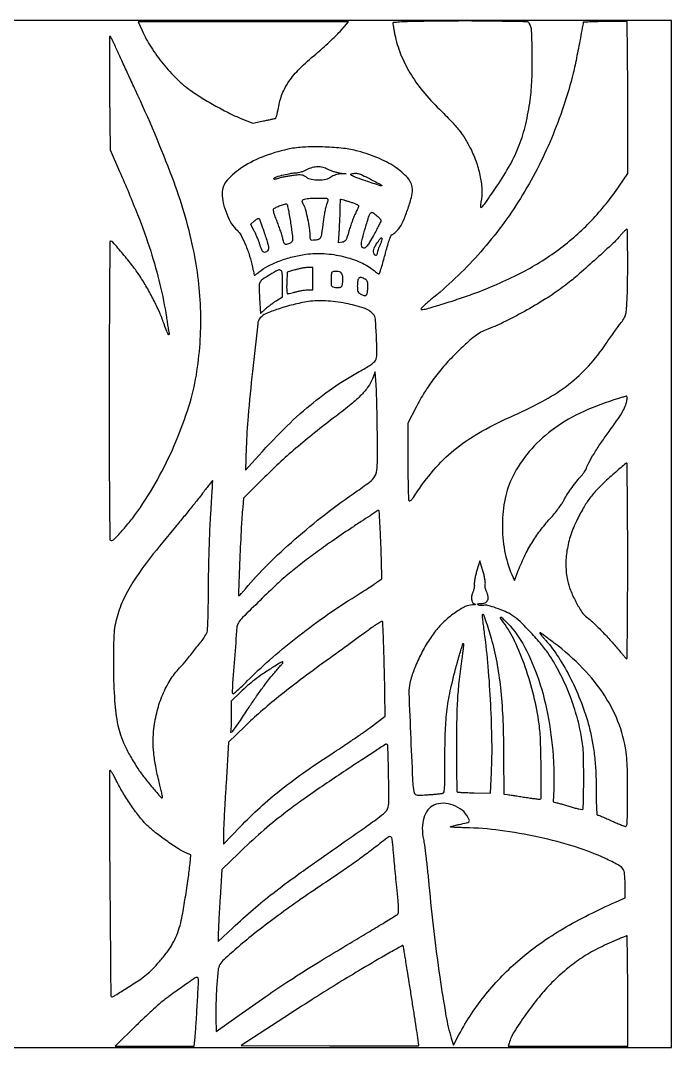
# Model space of a CAD drawing. Header units: millimetres. Extents: x 8 to 202, y 10 to 284.
# Drawn here: x 84.4 to 122.5, y 148 to 208 of the extents above; entities that cross this region are included whole.
import ezdxf

# ---------------------------------------------------------------- set-up
doc = ezdxf.new("R2010")
doc.units = ezdxf.units.MM
doc.layers.add('CUT', color=1, linetype='Continuous')
doc.layers.add('ENGRAVE', color=7, linetype='Continuous')

msp = doc.modelspace()

# ---------------------------------------------------------------- linework, layer by layer
at = {"layer": 'CUT'}
msp.add_lwpolyline([(12.5, 148), (122.5, 148), (122.5, 208), (12.5, 208)], close=True, dxfattribs=at)
at = {"layer": 'ENGRAVE'}
for points in [[(91.559, 207.412, 0.036857), (92.082, 206.444, 0.028161), (92.787, 205.468, 0.028382), (93.589, 204.587, 0.040225), (94.402, 203.909, 0.016668), (95.067, 203.472, 0.010307), (95.874, 203.002, 0.010334), (96.68, 202.576, 0.021095), (97.331, 202.282), (98.037, 202), (98.651, 202.131, 0.000609), (98.892, 202.183, 0.000843), (99.108, 202.23, 0.000522), (99.289, 202.27, 0.010564), (99.344, 202.284, 0.248114), (99.38, 202.317, 0.01288), (99.429, 202.47, 0.017934), (99.478, 202.663, 0.011827), (99.522, 202.889, -0.051838), (99.751, 203.716, -0.058329), (100.14, 204.445, -0.046855), (100.759, 205.18, -0.020094), (101.711, 206.043, 0.007786), (102.099, 206.378, 0.00629), (102.505, 206.749, 0.006362), (102.871, 207.1, 0.016259), (103.124, 207.367), (103.62, 207.923), (97.475, 207.923), (91.33, 207.923)], [(107.724, 207.948, 0.003712), (107.078, 207.931, 0.009184), (106.605, 207.907, 0.004299), (106.242, 207.878, 0.388976), (106.208, 207.842, 0.043027), (106.213, 207.788, 0.002093), (106.244, 207.613, 0.003391), (106.284, 207.405, 0.002438), (106.33, 207.173, 0.043926), (106.67, 206.043, 0.039906), (107.21, 204.95, 0.036887), (107.961, 203.881, 0.02773), (108.932, 202.821, -0.00906), (109.618, 202.126, -0.022691), (110.085, 201.589, -0.0282), (110.439, 201.087, -0.023681), (110.757, 200.519, -0.033173), (111.1, 199.699, -0.034491), (111.327, 198.851, -0.037096), (111.42, 198.059, -0.068161), (111.361, 197.414, 0.061515), (111.331, 197.13, 0.656866), (111.408, 197.098, 0.047613), (111.641, 197.372, 0.002451), (112.301, 198.328, 0.023424), (113.064, 199.566, 0.03449), (113.605, 200.724, 0.034704), (113.978, 201.939, 0.024125), (114.237, 203.353, 0.022873), (114.341, 204.551, 0.012931), (114.363, 206.009, 0.008034), (114.326, 207.399, 0.128391), (114.189, 207.845, 0.25463), (114.047, 207.926, 0.00102), (112.149, 207.96, 0.004891), (110.05, 207.973, 0.003599)], [(118.581, 207.941, 0.002211), (118.102, 207.93, 0.003685), (117.7, 207.917, 0.000547), (117.345, 207.902, 0.401767), (117.334, 207.89, -0.047373), (117.318, 207.72, -0.000462), (117.085, 206.513, -0.001257), (116.865, 205.389, -0.013107), (116.761, 204.931, -0.037289), (115.481, 201.109, -0.039836), (113.67, 197.608, -0.040569), (111.361, 194.495, -0.041796), (108.601, 191.829, 0.006082), (108.245, 191.531, 0.016609), (108.004, 191.309, 0.022036), (107.861, 191.157, 0.640329), (107.878, 191.12, 0.068603), (108.19, 191.163, 0.004997), (109.026, 191.407, 0.007235), (109.98, 191.711, 0.006751), (110.947, 192.049, 0.030622), (113.645, 193.225, 0.041043), (115.913, 194.63, 0.043372), (117.823, 196.316, 0.041243), (119.449, 198.332), (119.943, 199.061), (119.943, 203.488, 0.001218), (119.939, 205.187, 0.002015), (119.926, 206.621, 0.000177), (119.909, 207.903, 0.300113), (119.885, 207.938, 0.096669), (119.839, 207.947, 0.000833), (119.478, 207.948, 0.002881), (119.063, 207.947, 0.001849)], [(89.655, 203.761), (89.683, 200.442), (90.241, 199.176, -0.009577), (91.291, 196.663, -0.016401), (92.057, 194.523, -0.018924), (92.602, 192.581, -0.02121), (92.974, 190.675, 0.00201), (93.025, 190.349, 0.002576), (93.075, 190.05, 0.001986), (93.118, 189.8, 0.021987), (93.141, 189.701, -0.257934), (93.128, 189.649, -0.520221), (93.094, 189.654, -0.024294), (92.963, 189.938, -0.011667), (92.823, 190.315, 0.020437), (92.568, 190.961, 0.013516), (92.226, 191.682, 0.013191), (91.833, 192.409, 0.015444), (91.42, 193.077, 0.018738), (90.998, 193.666, 0.010006), (90.435, 194.362, 0.003613), (89.853, 195.045, 0.217576), (89.709, 195.11, 0.411602), (89.674, 195.075, 0.000118), (89.655, 192.821, 0.001507), (89.64, 190.093, 0.000605), (89.636, 186.363, 0.000364), (89.639, 181.506, 0.002708), (89.655, 179.196, 0.000941), (89.676, 177.682, 0.409519), (89.743, 177.616, 0.206564), (89.93, 177.697, 0.007923), (90.452, 178.268, 0.014642), (90.991, 178.915, 0.017771), (91.456, 179.553, 0.02544), (92.581, 181.413, 0.023242), (93.548, 183.434, 0.024018), (94.288, 185.449, 0.035069), (94.726, 187.287, 0.047158), (94.983, 190.979, 0.046453), (94.547, 194.672, 0.038003), (93.326, 198.816, 0.018174), (91.17, 203.934, -0.00025), (90.777, 204.779, -0.000299), (90.409, 205.576, -0.000256), (90.099, 206.247, -0.001992), (89.956, 206.561, 0.007052), (89.863, 206.76, 0.011138), (89.777, 206.927, 0.00529), (89.7, 207.064, 0.269498), (89.675, 207.079, 0.412255), (89.656, 207.06, 0.000197), (89.65, 206.104, 0.002213), (89.648, 205.033, 0.001326)], [(100.27, 200.516, 0.042742), (98.741, 200.09, 0.054223), (97.432, 199.433, 0.065019), (96.526, 198.664, 0.186455), (96.234, 197.908, 0.058208), (96.301, 197.338, 0.037573), (96.502, 196.704, 0.038033), (96.786, 196.128, 0.079017), (97.105, 195.744, -0.090757), (97.34, 195.447, -0.023258), (97.603, 194.891, -0.023662), (97.84, 194.238, -0.026996), (98.002, 193.595, 0.006867), (98.04, 193.411, 0.011168), (98.079, 193.256, 0.004986), (98.115, 193.128, 0.33308), (98.132, 193.115, 0.152077), (98.155, 193.122, 0.00632), (98.226, 193.173, 0.010453), (98.309, 193.236, 0.007184), (98.401, 193.311, -0.054811), (98.9, 193.645, -0.029563), (99.577, 193.948, -0.027938), (100.345, 194.191, -0.02869), (101.128, 194.345, -0.050091), (102.2, 194.383, -0.042814), (103.318, 194.214, -0.044419), (104.338, 193.871, -0.071726), (105.115, 193.388, 0.007971), (105.207, 193.313, 0.011428), (105.292, 193.249, 0.007432), (105.364, 193.2, 0.149137), (105.389, 193.192, 0.318562), (105.432, 193.222, 0.00799), (105.512, 193.464, 0.008722), (105.627, 193.85, 0.001468), (105.83, 194.592, -0.007625), (105.939, 194.973, -0.017517), (106.036, 195.256, -0.014638), (106.121, 195.459, -0.294932), (106.175, 195.494, 0.165384), (106.229, 195.512, 0.019457), (106.329, 195.595, 0.021614), (106.442, 195.707, 0.016117), (106.558, 195.839, 0.070333), (106.796, 196.23, 0.017089), (107.071, 196.936, 0.017256), (107.297, 197.66, 0.06716), (107.359, 198.124, 0.175503), (107.138, 198.734, 0.06563), (106.459, 199.361, 0.052521), (105.438, 199.93, 0.035248), (104.175, 200.367, 0.037886), (103.329, 200.527, 0.018352), (102.23, 200.61, 0.018353), (101.127, 200.611, 0.037719)], [(102.413, 199.319, 0.030272), (102.557, 199.252, 0.016606), (102.741, 199.186, 0.016501), (102.932, 199.132, 0.02526), (103.101, 199.099), (103.485, 199.045), (103.155, 199.034, 0.035291), (103.002, 199.018, 0.035004), (102.852, 198.981, 0.036124), (102.714, 198.924, 0.044614), (102.595, 198.852, -0.10494), (102.293, 198.714, -0.053355), (101.877, 198.668, -0.053417), (101.462, 198.71, -0.107361), (101.162, 198.844, 0.043543), (101.014, 198.935, 0.087066), (100.882, 198.975, 0.051817), (100.704, 198.976, 0.007765), (100.349, 198.938, 0.00756), (100.11, 198.905, 0.008054), (99.877, 198.865, 0.007725), (99.677, 198.824, 0.036628), (99.566, 198.791, -0.019616), (99.399, 198.735, -0.06823), (99.287, 198.718, -0.355224), (99.255, 198.743, -0.26013), (99.269, 198.787, -0.123372), (99.413, 198.871, -0.010373), (99.833, 198.982, -0.014479), (100.263, 199.073, -0.045108), (100.557, 199.1, 0.051328), (100.687, 199.113, 0.02224), (100.855, 199.156, 0.021728), (101.032, 199.218, 0.026934), (101.19, 199.292, -0.047839), (101.513, 199.425, -0.068917), (101.818, 199.475, -0.071931), (102.115, 199.438, -0.057899)], [(104.878, 198.745, -0.00116), (105.559, 198.387, -0.61744), (105.558, 198.35, -0.193929), (105.481, 198.346, -0.000761), (104.635, 198.63, -0.003855), (104.113, 198.812, -0.023484), (103.848, 198.92, -0.095164), (103.754, 198.988, -0.563356), (103.767, 199.034, -0.049204), (103.996, 199.075, -0.083289), (104.19, 199.058, -0.048794), (104.431, 198.969, -0.007912)], [(102.405, 197.573, -0.160453), (102.416, 197.531, -0.027835), (102.404, 197.449, -0.027785), (102.379, 197.351, -0.021725), (102.341, 197.247, 0.039362), (102.294, 197.102, 0.009053), (102.239, 196.851, 0.0093), (102.186, 196.559, 0.008958), (102.143, 196.261, -0.002408), (102.045, 195.515, -0.059231), (101.993, 195.314, -0.202179), (101.902, 195.221, -0.071326), (101.718, 195.172, -0.020982), (101.504, 195.156, -0.205064), (101.421, 195.188, -0.184118), (101.382, 195.273, -0.016438), (101.375, 195.51, 0.038805), (101.347, 195.872, 0.012679), (101.25, 196.399, 0.011749), (101.13, 196.913, 0.056159), (101.023, 197.194, -0.022129), (100.933, 197.388, -0.162326), (100.927, 197.488, -0.243475), (100.982, 197.55, -0.052598), (101.125, 197.587, -0.026091), (101.474, 197.621, -0.014161), (101.905, 197.629, -0.006416), (102.327, 197.619, -0.250267)], [(103.707, 197.409, -0.012853), (103.901, 197.343, -0.019879), (104.065, 197.276, -0.015015), (104.191, 197.213, -0.276826), (104.214, 197.176, -0.092427), (104.205, 197.128, -0.007599), (104.157, 197.011, -0.009975), (104.095, 196.872, -0.007518), (104.022, 196.722, 0.020532), (103.936, 196.533, 0.008261), (103.833, 196.268, 0.008158), (103.732, 195.979, 0.010229), (103.648, 195.708, -0.006768), (103.533, 195.328, -0.058046), (103.46, 195.166, -0.133851), (103.376, 195.086, -0.095361), (103.251, 195.046), (103.039, 195.021), (103.089, 195.845, 0.002878), (103.108, 196.193, 0.002499), (103.125, 196.558, 0.002515), (103.136, 196.889, 0.007385), (103.139, 197.117, -0.006331), (103.142, 197.289, -0.010526), (103.148, 197.433, -0.00438), (103.157, 197.554, -0.389547), (103.17, 197.565, -0.070228), (103.192, 197.562, -0.000786), (103.34, 197.519, -0.00242), (103.51, 197.469, -0.001573)], [(100.239, 196.152, -0.00521), (100.342, 195.429, -0.068484), (100.34, 195.159, -0.201357), (100.255, 195.018, -0.100882), (100.063, 194.93, -0.06118), (99.946, 194.917, -0.221502), (99.88, 194.949, -0.106438), (99.834, 195.039, -0.00974), (99.773, 195.284, 0.018415), (99.721, 195.482, 0.006965), (99.634, 195.754, 0.006888), (99.531, 196.048, 0.008347), (99.426, 196.32, -0.008801), (99.314, 196.611, -0.026344), (99.252, 196.814, -0.034782), (99.228, 196.954, -0.280195), (99.254, 197.011, -0.043286), (99.445, 197.114, -0.022881), (99.696, 197.209, -0.014931), (99.94, 197.282, -0.259499), (100.017, 197.262, -0.152116), (100.047, 197.21, -0.003091), (100.108, 196.912, -0.006995), (100.174, 196.559, -0.00461)], [(98.671, 195.685, -0.003405), (98.894, 195.002, -0.043132), (98.954, 194.739, -0.144965), (98.932, 194.594, -0.161524), (98.835, 194.492, -0.09247), (98.709, 194.452, -0.247584), (98.623, 194.485, -0.092031), (98.548, 194.61, -0.008245), (98.426, 194.957, 0.012145), (98.358, 195.144, 0.007647), (98.27, 195.36, 0.007676), (98.177, 195.57, 0.013945), (98.094, 195.738), (97.903, 196.098), (98.123, 196.289, -0.022844), (98.211, 196.359, -0.036219), (98.293, 196.409, -0.04105), (98.36, 196.437, -0.293956), (98.392, 196.428, -0.092905), (98.418, 196.386, -0.00272), (98.493, 196.188, -0.005374), (98.579, 195.954, -0.003669)], [(105.282, 196.599, -0.019568), (105.372, 196.517, -0.024885), (105.449, 196.434, -0.024198), (105.504, 196.36, -0.150301), (105.518, 196.315, -0.11348), (105.505, 196.257, -0.003213), (105.39, 196.026, -0.006389), (105.25, 195.755, -0.004332), (105.084, 195.45, -0.006152), (104.853, 195.047, -0.031698), (104.709, 194.834, -0.06379), (104.601, 194.726, -0.232214), (104.509, 194.707, -0.233065), (104.407, 194.795, -0.120931), (104.379, 194.966, -0.045095), (104.433, 195.276, -0.006814), (104.606, 195.883, -0.003492), (104.827, 196.606, -0.113721), (104.919, 196.764, -0.357454), (105.036, 196.779, -0.035115)], [(119.456, 195.381, -0.026942), (118.973, 194.878, -0.004641), (117.998, 193.986, -0.005339), (116.981, 193.091, -0.014434), (116.235, 192.485, -0.022714), (115.286, 191.825, -0.012335), (114.064, 191.096, -0.012337), (112.813, 190.431, -0.023496), (111.771, 189.97, 0.028986), (111.361, 189.783, 0.039157), (111.016, 189.565, 0.025853), (110.618, 189.234, 0.005866), (109.978, 188.629, 0.019033), (109.263, 187.883, 0.02081), (108.629, 187.105, 0.021073), (108.069, 186.287, 0.02062), (107.576, 185.419), (107.094, 184.483), (107.092, 182.297, 0.002534), (107.096, 181.448, 0.003832), (107.109, 180.71, 0.001518), (107.126, 180.077, 0.089507), (107.15, 179.965, 0.354403), (107.206, 179.934, 0.158887), (107.284, 179.977, 0.038902), (107.414, 180.137, 0.005023), (107.662, 180.502, -0.036231), (108.735, 181.891, -0.043479), (109.939, 183.021, -0.03968), (111.411, 184.001, -0.023449), (113.303, 184.941, 0.022314), (115.115, 185.837, 0.039414), (116.509, 186.754, 0.043396), (117.648, 187.811, 0.034912), (118.681, 189.125, -0.003143), (118.895, 189.436, -0.002541), (119.129, 189.767, -0.002568), (119.347, 190.07, -0.006624), (119.509, 190.286, 0.016871), (119.71, 190.566, 0.06646), (119.803, 190.756, 0.054314), (119.852, 190.982, 0.008819), (119.892, 191.43, 0.014563), (119.933, 192.414, 0.003816), (119.941, 193.994, 0.000475), (119.935, 195.747, 0.412881), (119.88, 195.801, 0.190293), (119.843, 195.786, 0.00691), (119.73, 195.677, 0.011793), (119.599, 195.542, 0.007905)], [(105.444, 194.847, 0.009887), (105.384, 194.7, 0.011672), (105.334, 194.558, 0.010596), (105.296, 194.437, 0.069196), (105.288, 194.375, -0.131327), (105.266, 194.294, -0.327004), (105.213, 194.27, -0.190849), (105.146, 194.315, -0.073493), (105.097, 194.417, -0.109535), (105.085, 194.545, -0.063789), (105.125, 194.696, -0.042309), (105.221, 194.886, -0.014625), (105.39, 195.143, -0.043843), (105.516, 195.292, -0.604752), (105.568, 195.276, -0.131098), (105.557, 195.137, -0.015685)], [(99.03, 193.149, 0.015523), (98.588, 192.865, 0.13925), (98.443, 192.689, 0.111305), (98.395, 192.448, 0.008365), (98.425, 191.778), (98.481, 190.88), (98.758, 191.141, -0.01767), (98.89, 191.257, -0.009537), (99.06, 191.391, -0.009488), (99.239, 191.521, -0.014733), (99.399, 191.626), (99.763, 191.849), (99.763, 192.636, 0.011009), (99.75, 193.247, 0.233154), (99.665, 193.401, 0.279478), (99.501, 193.412, 0.015127)], [(100.492, 193.429), (100.032, 193.295), (100.01, 192.668, 0.009664), (100.006, 192.411, 0.020621), (100.014, 192.213, 0.01831), (100.032, 192.068, 0.368422), (100.063, 192.041, 0.050995), (100.113, 192.046, 0.003712), (100.247, 192.075, 0.005158), (100.407, 192.112, 0.003881), (100.581, 192.156, -0.012107), (100.769, 192.2, -0.010527), (100.968, 192.237, -0.010647), (101.149, 192.263, -0.030432), (101.276, 192.271), (101.528, 192.271), (101.528, 192.923), (101.528, 193.575), (101.24, 193.569, 0.029648), (101.098, 193.558, 0.011275), (100.902, 193.525, 0.01112), (100.69, 193.481, 0.013368)], [(102.653, 193.294, 0.156445), (102.633, 193.255, 0.01297), (102.617, 193.14, 0.016336), (102.606, 193, 0.011859), (102.602, 192.842, 0.010406), (102.608, 192.586, 0.119402), (102.635, 192.49, 0.192395), (102.7, 192.438, 0.035505), (102.852, 192.404, 0.032556), (102.954, 192.395, 0.033515), (103.056, 192.4, 0.035558), (103.143, 192.416, 0.106032), (103.197, 192.443, 0.188519), (103.27, 192.57, 0.035863), (103.29, 192.839, 0.036643), (103.272, 193.112, 0.16231), (103.201, 193.253, 0.132989), (103.096, 193.313, 0.045511), (102.922, 193.342, 0.044881), (102.749, 193.34, 0.171817)], [(104.225, 192.942, 0.122962), (104.191, 192.885, 0.026116), (104.163, 192.773, 0.025847), (104.143, 192.635, 0.022055), (104.137, 192.488, 0.018064), (104.145, 192.273, 0.096121), (104.175, 192.16, 0.122664), (104.242, 192.08, 0.037462), (104.377, 191.997, 0.067087), (104.566, 191.93, 0.27753), (104.675, 191.968, 0.153974), (104.735, 192.111, 0.020726), (104.749, 192.442, 0.018198), (104.743, 192.65, 0.090126), (104.714, 192.763, 0.121428), (104.651, 192.841, 0.045313), (104.532, 192.917, 0.024185), (104.421, 192.968, 0.074961), (104.342, 192.987, 0.113009), (104.279, 192.978, 0.104506)], [(101.278, 191.578, 0.021549), (100.384, 191.399, 0.021802), (99.512, 191.146, 0.020208), (98.785, 190.866, 0.118117), (98.459, 190.622, 0.146029), (98.313, 190.279, 0.001344), (98.006, 187.501, 0.00501), (97.75, 184.879, 0.014624), (97.645, 183.064), (97.606, 181.721), (97.975, 182.141, -0.014156), (99.637, 183.926, -0.02181), (101.181, 185.363, -0.024488), (102.692, 186.529, -0.027643), (104.252, 187.491, 0.009638), (104.603, 187.69, 0.01568), (104.891, 187.874, 0.015412), (105.11, 188.033, 0.104912), (105.195, 188.134, 0.126258), (105.284, 188.493, 0.009167), (105.254, 189.52, 0.007907), (105.19, 190.557, 0.163456), (105.069, 190.841, 0.133332), (104.527, 191.195, 0.030575), (103.458, 191.472, 0.032328), (102.277, 191.623, 0.054122)], [(105.021, 187.067, -0.066967), (104.78, 186.613, -0.037893), (104.38, 186.136, -0.027328), (103.778, 185.583, -0.010687), (102.892, 184.885, 0.00641), (101.629, 183.908, 0.00917), (100.536, 183.006, 0.009928), (99.549, 182.126, 0.010172), (98.605, 181.215), (97.485, 180.088), (97.436, 179.562, 0.010885), (97.352, 178.409, 0.00277), (97.268, 176.536, 0.000258), (97.186, 174.44, 0.469709), (97.231, 174.399, 0.168368), (97.255, 174.412, 0.002979), (97.356, 174.52, 0.007116), (97.472, 174.65, 0.004641), (97.603, 174.802, -0.0231), (98.893, 176.205, -0.015543), (100.486, 177.689, -0.014834), (102.268, 179.157, -0.014866), (104.133, 180.516, 0.016681), (104.946, 181.113, 0.139477), (105.211, 181.479, 0.085084), (105.305, 181.994, 0.004134), (105.308, 183.738, 0.002305), (105.298, 184.638, 0.002449), (105.28, 185.519, 0.002331), (105.258, 186.278, 0.011283), (105.233, 186.708), (105.172, 187.476)], [(119.137, 185.833, 0.036277), (117.129, 185.047, 0.050526), (115.482, 184.044, 0.055323), (114.185, 182.815, 0.058788), (113.219, 181.355, 0.066894), (112.775, 180.074, 0.047837), (112.617, 178.565, 0.046962), (112.749, 177.018, 0.057112), (113.169, 175.627), (113.315, 175.288), (113.496, 175.742, -0.016227), (113.909, 176.69, -0.025326), (114.331, 177.474, -0.026463), (114.815, 178.186, -0.020112), (115.417, 178.914, 0.010125), (115.656, 179.191, 0.009893), (115.885, 179.481, 0.009829), (116.077, 179.742, 0.036241), (116.182, 179.918, -0.022773), (116.369, 180.252, -0.013921), (116.619, 180.628, -0.013571), (116.901, 181.006, -0.016269), (117.186, 181.346, 0.016952), (117.299, 181.48, 0.016583), (117.403, 181.622, 0.016723), (117.486, 181.753, 0.058069), (117.527, 181.844, -0.051815), (117.664, 182.166, -0.01097), (117.972, 182.693, -0.011264), (118.361, 183.297, -0.009965), (118.793, 183.908, 0.006372), (119.295, 184.606, 0.019422), (119.611, 185.097, 0.028449), (119.802, 185.47, 0.067398), (119.89, 185.769, 0.01668), (119.902, 185.879, 0.028981), (119.905, 185.97, 0.03057), (119.898, 186.038, 0.392961), (119.88, 186.052, 0.050066), (119.842, 186.045, 0.00089), (119.64, 185.986, 0.002221), (119.405, 185.916, 0.001479)], [(118.88, 181.298, 0.013139), (118.219, 180.664, 0.0306), (117.768, 180.148, 0.032126), (117.396, 179.596, 0.01593), (116.993, 178.854, 0.035272), (116.616, 177.95, 0.041061), (116.393, 177.046, 0.043067), (116.327, 176.158, 0.047252), (116.419, 175.299, 0.045928), (116.594, 174.72, 0.024767), (116.907, 174.043, 0.023154), (117.264, 173.435, 0.097469), (117.557, 173.133, -0.039864), (117.888, 172.862, -0.008564), (118.414, 172.339, -0.009357), (118.969, 171.746, -0.012882), (119.444, 171.191, 0.006463), (119.595, 171.01, 0.009772), (119.732, 170.857, 0.005011), (119.85, 170.731, 0.185542), (119.885, 170.715, 0.431695), (119.909, 170.737, 0.0001), (119.926, 172.391, 0.001575), (119.938, 174.236, 0.000943), (119.942, 176.427, 0.001072), (119.938, 178.636, 0.00184), (119.923, 180.477, 0.000139), (119.904, 182.116, 0.410644), (119.876, 182.143, 0.176189), (119.831, 182.127, 0.001623), (119.556, 181.895, 0.005243), (119.241, 181.622, 0.003335)], [(95.16, 180.469, -0.007727), (94.894, 180.122, -0.002197), (94.469, 179.592, -0.002213), (93.983, 178.997, -0.002342), (93.502, 178.417, 0.007611), (92.029, 176.605, 0.022767), (91.099, 175.308, 0.032458), (90.494, 174.231, 0.041376), (90.089, 173.166, 0.059393), (89.911, 172.086, 0.012951), (89.877, 170.197, 0.014151), (89.948, 168.249, 0.034017), (90.138, 166.818, 0.034807), (90.293, 166.261, 0.023572), (90.541, 165.651, 0.021113), (90.879, 164.995, 0.015668), (91.306, 164.3, 0.020132), (91.667, 163.795, 0.010491), (92.155, 163.195, 0.003129), (92.665, 162.6, 0.43468), (92.75, 162.597, 0.254213), (92.756, 162.619, 0.001063), (92.701, 162.873, 0.004768), (92.635, 163.162, 0.002943), (92.553, 163.501, -0.014272), (92.351, 164.415, -0.022678), (92.237, 165.208, -0.02563), (92.203, 165.93, -0.02849), (92.246, 166.625, -0.032455), (92.44, 167.667, -0.037858), (92.76, 168.62, -0.040178), (93.199, 169.463, -0.047694), (93.746, 170.173, 0.015149), (94.142, 170.624, 0.006438), (94.645, 171.249, 0.005382), (95.117, 171.864, 0.034747), (95.329, 172.193, 0.111062), (95.375, 172.352, 0.00548), (95.403, 172.901, 0.006581), (95.424, 173.679, 0.002021), (95.435, 174.854, -0.003766), (95.45, 175.946, -0.0027), (95.482, 177.166, -0.002726), (95.524, 178.327, -0.005862), (95.573, 179.222, 0.00106), (95.619, 179.941, 0.001741), (95.654, 180.551, 0.000163), (95.684, 181.096, 0.212969), (95.676, 181.115, 0.445914), (95.662, 181.114, 0.00114), (95.517, 180.934, 0.005299), (95.352, 180.723, 0.003156)], [(103.753, 178.326, 0.004088), (102.638, 177.565, 0.006228), (101.684, 176.884, 0.006975), (100.837, 176.245, 0.008082), (100.049, 175.614, 0.016712), (99.452, 175.084, 0.003562), (98.451, 174.121, 0.001942), (97.427, 173.114, 0.051528), (97.184, 172.817, 0.126536), (97.099, 172.569, 0.001296), (96.954, 170.714, 0.000846), (96.815, 168.819, 0.217622), (96.872, 168.666, 0.395652), (96.907, 168.665, 0.003021), (97.136, 168.869, 0.008713), (97.401, 169.117, 0.005233), (97.707, 169.419, -0.017962), (99.002, 170.634, -0.012643), (100.54, 171.91, -0.012356), (102.191, 173.145, -0.014139), (103.829, 174.24, 0.00148), (104.295, 174.535, 0.001735), (104.734, 174.817, 0.001527), (105.104, 175.058, 0.010683), (105.282, 175.18), (105.575, 175.39), (105.545, 176.446, 0.002198), (105.504, 177.667, 0.004971), (105.46, 178.591, 0.0012), (105.415, 179.344, 0.397351), (105.376, 179.381, 0.14366), (105.34, 179.37, 0.000352), (104.879, 179.071, 0.002199), (104.36, 178.73, 0.001362)], [(111.125, 175.864, 0.013506), (111.061, 175.631, 0.013666), (111.011, 175.395, 0.013573), (110.978, 175.188, 0.0528), (110.975, 175.058, -0.036412), (110.976, 174.953, -0.027026), (110.962, 174.838, -0.027562), (110.937, 174.73, -0.053941), (110.903, 174.648, 0.073403), (110.831, 174.451, 0.066573), (110.815, 174.235, 0.074749), (110.855, 174.048, 0.172737), (110.946, 173.94, -0.019483), (111.016, 173.895, -0.466556), (111.018, 173.875, -0.189835), (110.988, 173.862, -0.007201), (110.867, 173.859, 0.114657), (110.448, 173.757, 0.033887), (109.877, 173.418, 0.033067), (109.286, 172.951, 0.036364), (108.782, 172.424, 0.032692), (108.29, 171.741, 0.023383), (107.828, 170.921, 0.02351), (107.449, 170.069, 0.035204), (107.207, 169.292, 0.067135), (107.151, 168.723, 0.001579), (107.259, 166.038, 0.001369), (107.384, 163.328, 0.07957), (107.486, 162.843, 0.184222), (107.545, 162.777, 0.094928), (107.653, 162.746, 0.036977), (107.85, 162.741, 0.004783), (108.272, 162.766, 0.003386), (108.564, 162.789, 0.00443), (108.83, 162.813, 0.003293), (109.052, 162.838, 0.04098), (109.135, 162.854, 0.286386), (109.208, 162.934, 0.028715), (109.24, 163.202, 0.014416), (109.256, 163.693, 0.001564), (109.258, 164.825, -0.009597), (109.287, 166.517, -0.022619), (109.39, 167.775, -0.023689), (109.603, 168.983, -0.011528), (109.983, 170.503, -0.003741), (110.105, 170.935, -0.006454), (110.214, 171.293, -0.001922), (110.312, 171.594, -0.559296), (110.333, 171.599, -0.221226), (110.345, 171.565, -0.002847), (110.324, 171.329, -0.007615), (110.293, 171.053, -0.004843), (110.249, 170.733, 0.008525), (110.087, 169.493, 0.012923), (109.993, 168.41, 0.01092), (109.945, 167.199, 0.004218), (109.931, 165.519, 0.001493), (109.933, 164.541, 0.002431), (109.942, 163.71, 0.000337), (109.954, 162.973, 0.194167), (109.97, 162.934, 0.18309), (110.007, 162.917, 0.002124), (110.28, 162.901, 0.006125), (110.598, 162.888, 0.003919), (110.968, 162.88), (111.925, 162.867), (111.98, 164.084, 0.015221), (112.007, 165.877, 0.008623), (111.937, 168.047, 0.008573), (111.789, 170.253, 0.01302), (111.578, 172.163, -0.002879), (111.522, 172.589, -0.004633), (111.48, 172.953, -0.00108), (111.447, 173.271, -0.225491), (111.457, 173.3, -0.546538), (111.506, 173.289, -0.004074), (111.675, 172.822, -0.010583), (111.848, 172.296, -0.009628), (112.005, 171.747, -0.02141), (112.314, 170.336, -0.017942), (112.523, 168.818, -0.015495), (112.644, 167.085, -0.009192), (112.687, 165.014), (112.692, 162.808), (112.922, 162.775, -0.001487), (113.056, 162.755, -0.000246), (113.315, 162.716, -0.00027), (113.619, 162.67, -0.000239), (113.935, 162.621, 0.001428), (114.241, 162.575, 0.002061), (114.512, 162.537, 0.001066), (114.741, 162.505, 0.033518), (114.798, 162.501, 0.414896), (114.889, 162.593, 0.00142), (114.88, 164.31, 0.006689), (114.847, 165.894, 0.0239), (114.763, 166.904, 0.02808), (114.454, 168.541, 0.023651), (113.949, 170.233, 0.024423), (113.332, 171.751, 0.052348), (112.683, 172.835, -0.00682), (112.507, 173.077, -0.357521), (112.511, 173.131, -0.408569), (112.56, 173.133, -0.007169), (112.775, 172.932, -0.073978), (113.803, 171.599, -0.042083), (114.645, 169.741, -0.037553), (115.254, 167.507, -0.030079), (115.58, 165.033, -0.006941), (115.609, 164.523, -0.005576), (115.626, 163.974, -0.005639), (115.631, 163.466, -0.014306), (115.62, 163.097), (115.576, 162.349), (115.783, 162.302, -0.01132), (115.901, 162.272, -0.002099), (116.117, 162.211, -0.00225), (116.368, 162.138, -0.00205), (116.627, 162.061, 0.009601), (116.875, 161.991, 0.014669), (117.092, 161.94, 0.009139), (117.272, 161.908, 0.241344), (117.317, 161.922, 0.1901), (117.34, 161.973, 0.001188), (117.356, 162.483, 0.004587), (117.367, 163.069, 0.002881), (117.37, 163.755, 0.003228), (117.363, 164.758, 0.013027), (117.339, 165.37, 0.018914), (117.288, 165.858, 0.014134), (117.196, 166.391, 0.023473), (116.894, 167.599, 0.023243), (116.479, 168.777, 0.023542), (115.963, 169.897, 0.02574), (115.358, 170.929, 0.027659), (114.904, 171.542, 0.015046), (114.284, 172.244, 0.014506), (113.654, 172.879, 0.047388), (113.188, 173.245, 0.036142), (112.773, 173.47, 0.022737), (112.261, 173.675, 0.020091), (111.775, 173.823, 0.113514), (111.505, 173.831, -0.039022), (111.42, 173.82, -0.03432), (111.33, 173.823, -0.035905), (111.249, 173.836, -0.08134), (111.192, 173.861, -0.085771), (111.156, 173.893, -0.464388), (111.161, 173.915, -0.11129), (111.209, 173.929, -0.012032), (111.324, 173.932, 0.090792), (111.594, 173.983, 0.182937), (111.754, 174.125, 0.16708), (111.787, 174.348, 0.07391), (111.69, 174.633, -0.041408), (111.645, 174.739, -0.034233), (111.616, 174.858, -0.035315), (111.604, 174.974, -0.059723), (111.612, 175.071, 0.076953), (111.618, 175.188, 0.018046), (111.591, 175.382, 0.017719), (111.542, 175.611, 0.014583), (111.475, 175.852), (111.294, 176.427)], [(104.761, 172.365, -0.002133), (104.352, 172.063, -0.000626), (103.721, 171.603, -0.000628), (103.01, 171.087, -0.000675), (102.314, 170.585, 0.00515), (100.798, 169.471, 0.008514), (99.544, 168.496, 0.0099), (98.482, 167.604, 0.013095), (97.553, 166.749), (96.615, 165.839), (96.463, 163.422, 0.001331), (96.405, 162.455, 0.001619), (96.355, 161.55, 0.00136), (96.319, 160.788, 0.01134), (96.311, 160.442), (96.311, 159.879), (97.28, 160.885, -0.016773), (98.45, 162.022, -0.016473), (99.702, 163.084, -0.015094), (101.119, 164.141, -0.01021), (102.793, 165.263, 0.004508), (103.304, 165.597, 0.003056), (103.88, 165.986, 0.003079), (104.432, 166.368, 0.006153), (104.862, 166.679), (105.771, 167.351), (105.716, 170.086, 0.002021), (105.69, 171.139, 0.003256), (105.659, 172.036, 0.000622), (105.626, 172.824, 0.184577), (105.601, 172.883, 0.342953), (105.552, 172.889, 0.007097), (105.329, 172.756, 0.013463), (105.064, 172.583, 0.008262)], [(114.802, 172.219, 0.166351), (114.812, 172.19, 0.00363), (114.907, 172.069, 0.007888), (115.023, 171.929, 0.005196), (115.16, 171.771, -0.039964), (115.907, 170.78, -0.025288), (116.621, 169.521, -0.024464), (117.235, 168.132, -0.027769), (117.682, 166.747, -0.018343), (117.873, 165.893, -0.018176), (118.001, 165.025, -0.016525), (118.075, 164.077, -0.010803), (118.1, 162.981, 0.003827), (118.105, 162.37, 0.010382), (118.121, 161.937, 0.005825), (118.143, 161.615, 0.390624), (118.181, 161.581, -0.09606), (118.236, 161.57, -0.002657), (118.463, 161.477, -0.005375), (118.729, 161.363, -0.003653), (119.03, 161.228, 0.00711), (119.328, 161.096, 0.011325), (119.588, 160.993, 0.00533), (119.807, 160.914, 0.287593), (119.848, 160.924, 0.1962), (119.916, 161.086, 0.001233), (119.929, 162.698, 0.005035), (119.923, 164.181, 0.022428), (119.871, 165.049, 0.062394), (119.457, 166.827, 0.054395), (118.604, 168.538, 0.050072), (117.325, 170.149, 0.038957), (115.646, 171.627, -0.000149), (115.389, 171.82, -0.000201), (115.157, 171.995, -0.000134), (114.962, 172.141, -0.002225), (114.898, 172.191, 0.028229), (114.861, 172.216, 0.063488), (114.83, 172.229, 0.135066), (114.81, 172.23, 0.343111)], [(99.224, 170.224, 0.007653), (98.621, 169.827, 0.013811), (98.141, 169.481, 0.015543), (97.722, 169.14, 0.013794), (97.308, 168.759), (96.771, 168.239), (96.771, 167.41, -0.005198), (96.768, 167.083, -0.007039), (96.757, 166.788, -0.004923), (96.743, 166.542, -0.074581), (96.725, 166.459, 0.60428), (96.761, 166.418, 0.169138), (96.859, 166.481, 0.01798), (97.174, 166.915, 0.004026), (97.678, 167.678, -0.006), (98.05, 168.237, -0.005319), (98.451, 168.81, -0.005346), (98.822, 169.318, -0.016243), (99.09, 169.653, -0.000037), (99.306, 169.906, -0.000047), (99.508, 170.142, -0.000038), (99.677, 170.339, -0.000359), (99.749, 170.423, 0.127516), (99.789, 170.506, 0.590986), (99.758, 170.532, 0.045353), (99.582, 170.447, 0.005754)], [(103.599, 164.278, 0.005391), (101.428, 162.808, 0.012591), (99.844, 161.651, 0.015319), (98.522, 160.567, 0.013251), (97.203, 159.352), (96.211, 158.389), (96.111, 156.743, 0.001288), (96.073, 156.08, 0.001493), (96.04, 155.449, 0.001329), (96.015, 154.914, 0.00887), (96.008, 154.647), (96.004, 154.198), (96.856, 154.993, -0.009764), (98.056, 156.07, -0.012757), (99.196, 157.004, -0.009828), (100.593, 158.047, -0.003266), (102.679, 159.52, 0.000853), (104.534, 160.818, 0.007879), (105.328, 161.394, 0.014299), (105.766, 161.742, 0.127399), (105.907, 161.941, 0.092538), (105.984, 162.363, 0.003594), (105.963, 163.953, 0.001466), (105.924, 165.633, 0.406613), (105.831, 165.724, 0.144487), (105.796, 165.714, 0.000167), (105.156, 165.299, 0.001509), (104.44, 164.832, 0.000925)], [(89.669, 157.687, -0.000032), (89.69, 155.184, -0.000052), (89.708, 153.055, -0.000007), (89.723, 151.157, -0.004104), (89.723, 151.05, 0.195335), (89.754, 150.971, 0.317242), (89.822, 150.958, 0.035117), (89.989, 151.047, 0.001082), (90.65, 151.465, 0.004732), (91.414, 151.961, 0.024357), (91.82, 152.259, 0.031155), (92.15, 152.563, 0.011038), (92.584, 153.036, 0.019674), (93.018, 153.573, 0.031342), (93.34, 154.067, 0.033607), (93.583, 154.57, 0.027765), (93.773, 155.135, 0.023098), (93.904, 155.707, 0.004498), (94.082, 156.749, 0.005104), (94.248, 157.853, 0.009594), (94.356, 158.748), (94.408, 159.254), (94.151, 159.36, -0.045525), (93.682, 159.605, -0.011403), (92.965, 160.089, -0.01201), (92.26, 160.616, -0.033103), (91.799, 161.03, -0.028465), (91.365, 161.53, -0.015018), (90.881, 162.195, -0.014784), (90.42, 162.916, -0.020028), (90.049, 163.596, 0.008896), (89.931, 163.823, 0.013756), (89.821, 164.015, 0.00801), (89.723, 164.169, 0.252325), (89.685, 164.189, 0.413322), (89.654, 164.158, 0.00016), (89.649, 162.41, 0.001843), (89.652, 160.354, 0.000859)], [(108.608, 162.157, 0.134973), (108.262, 161.879, 0.082268), (108.028, 161.406, 0.070617), (107.935, 160.808, 0.058464), (108.001, 160.167, -0.022235), (108.059, 159.839, -0.003112), (108.145, 159.156, -0.003552), (108.235, 158.346, -0.00301), (108.32, 157.489, 0.00636), (108.607, 154.767, 0.006851), (108.957, 152.12, 0.006665), (109.319, 149.853, 0.029774), (109.627, 148.544), (109.751, 148.129), (110.076, 148.736, -0.0471), (111.656, 151.118, -0.047073), (113.654, 153.162, -0.043322), (116.152, 154.932, -0.030297), (119.233, 156.493), (119.789, 156.734), (119.789, 157.533, 0.022468), (119.761, 158.152, 0.141953), (119.648, 158.444, 0.109038), (119.383, 158.666, 0.010791), (118.636, 159.037, 0.034767), (116.882, 159.717, 0.020998), (114.726, 160.287, 0.020767), (112.48, 160.683, 0.028966), (110.447, 160.837, -0.004814), (110.116, 160.846, -0.008001), (109.838, 160.86, -0.002553), (109.602, 160.878, -0.389569), (109.585, 160.896, -0.333329), (109.6, 160.917, -0.006374), (109.735, 160.955, -0.012698), (109.901, 160.995, -0.007823), (110.098, 161.035, 0.005825), (110.528, 161.119, 0.107081), (110.654, 161.176, 0.305273), (110.685, 161.26, 0.057735), (110.624, 161.42, 0.102659), (110.268, 161.858, 0.083638), (109.743, 162.157, 0.084224), (109.151, 162.266, 0.106538)], [(105.556, 159.99, -0.005083), (104.796, 159.403, -0.006797), (104.094, 158.887, -0.005586), (103.28, 158.319, -0.002176), (102.142, 157.551, 0.005319), (100.679, 156.551, 0.006642), (99.344, 155.59, 0.007289), (98.169, 154.693, 0.011618), (97.193, 153.888, 0.00519), (96.348, 153.142, 0.08088), (96.107, 152.842, 0.101801), (95.997, 152.499, 0.010152), (95.92, 151.637, 0.005626), (95.892, 151.142, 0.004286), (95.872, 150.599, 0.004334), (95.862, 150.09, 0.01014), (95.866, 149.709), (95.889, 148.925), (97.231, 149.89, -0.005084), (98.781, 150.98, -0.006877), (100.205, 151.932, -0.006242), (101.756, 152.911, -0.003247), (103.715, 154.096, 0.000778), (104.751, 154.716, 0.001221), (105.64, 155.252, 0.000301), (106.416, 155.724, 0.047566), (106.498, 155.785, 0.199548), (106.544, 155.884, 0.020078), (106.546, 156.15, 0.014089), (106.519, 156.581, 0.002654), (106.444, 157.365, -0.000801), (106.382, 157.984, -0.000774), (106.321, 158.61, -0.000764), (106.27, 159.162, -0.002845), (106.24, 159.509, 0.006066), (106.178, 160.173, 0.216411), (106.102, 160.303, 0.318905), (105.972, 160.303, 0.011668)], [(119.137, 154.217, 0.018319), (118.059, 153.704, 0.02754), (117.164, 153.172, 0.028224), (116.348, 152.555, 0.020647), (115.514, 151.786, 0.025195), (114.757, 150.947, 0.016517), (113.969, 149.91, 0.015405), (113.301, 148.907, 0.064872), (113.003, 148.249), (112.95, 148.077), (116.446, 148.077), (119.942, 148.077), (119.942, 151.299, 0.001673), (119.938, 152.535, 0.002795), (119.926, 153.574, 0.000315), (119.908, 154.497, 0.426129), (119.885, 154.518, 0.079538), (119.844, 154.509, 0.001528), (119.641, 154.428, 0.003656), (119.406, 154.331, 0.002437)], [(105.786, 153.395, 0.002863), (104.248, 152.494, 0.004101), (102.894, 151.677, 0.003892), (101.503, 150.805, 0.002241), (99.84, 149.735), (97.347, 148.115), (102.519, 148.095, 0.000532), (104.504, 148.09, 0.000879), (106.18, 148.09, 0.000044), (107.691, 148.093, 0.198391), (107.72, 148.105, 0.235327), (107.729, 148.133, 0.000325), (107.648, 148.709, 0.002553), (107.554, 149.356, 0.001559), (107.435, 150.119, -0.000035), (107.305, 150.946, -0.000033), (107.172, 151.788, -0.000033), (107.054, 152.534, -0.000115), (106.979, 153.012, 0.002213), (106.922, 153.362, 0.003518), (106.87, 153.661, 0.000832), (106.823, 153.921, 0.154241), (106.81, 153.945, 0.327596), (106.787, 153.949, 0.000922), (106.499, 153.794, 0.004704), (106.171, 153.614, 0.002858)], [(94.086, 151.669, -0.000191), (93.773, 151.444, -0.000154), (93.438, 151.202, -0.000156), (93.128, 150.979, -0.000402), (92.904, 150.818, 0.024044), (92.656, 150.621, 0.004501), (92.222, 150.235, 0.004809), (91.722, 149.774, 0.004382), (91.216, 149.289), (89.981, 148.084), (92.292, 148.08), (94.603, 148.077), (94.65, 148.595, 0.005781), (94.719, 149.486, 0.002708), (94.79, 150.642, 0.00092), (94.854, 151.822, 0.054827), (94.842, 152.035, 0.293325), (94.791, 152.091, 0.18039), (94.699, 152.083, 0.039894), (94.516, 151.975, 0.003676)]]:
    msp.add_lwpolyline(points, format="xyb", close=True, dxfattribs=at)

doc.saveas('drawing.dxf')
